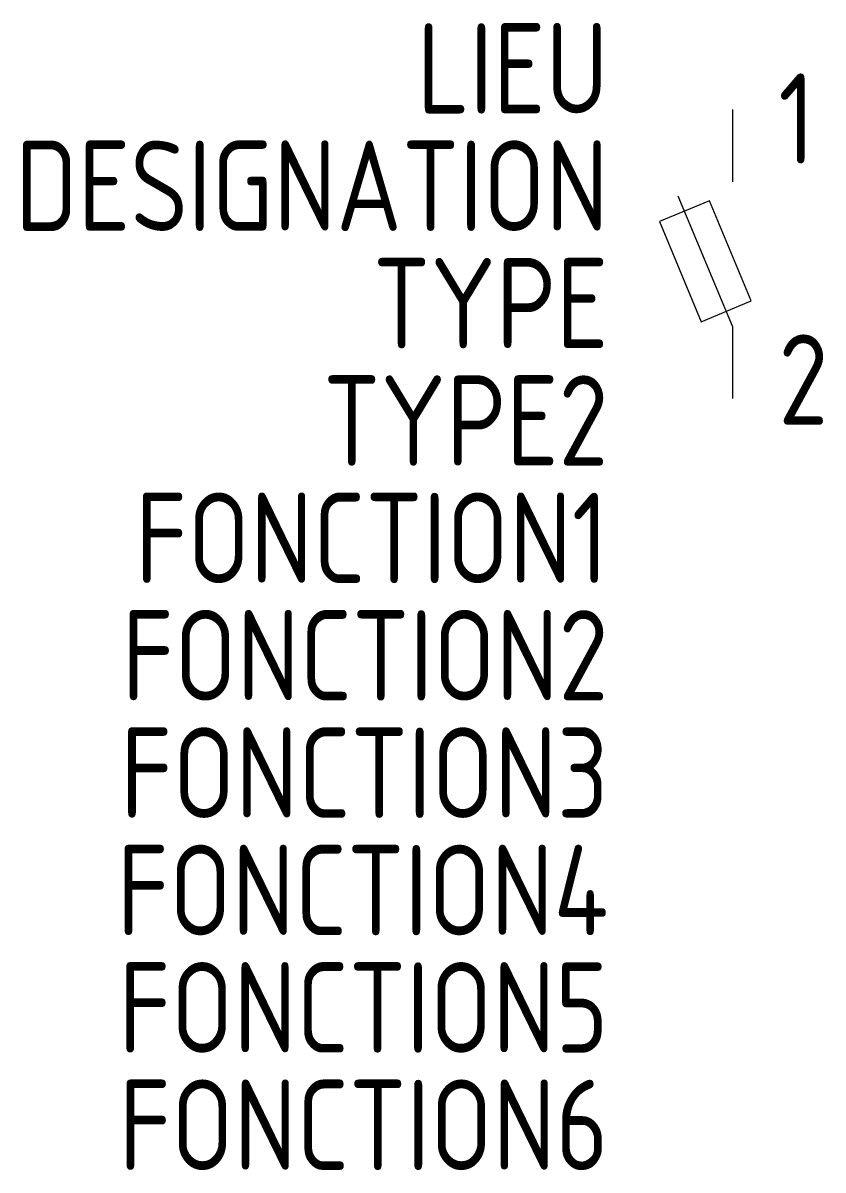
# Model space of a CAD drawing. Extents: x -1604.3 to -1582.1, y -909 to -877.2.
import ezdxf
from ezdxf.enums import TextEntityAlignment as Align

# ---------------------------------------------------------------- set-up
doc = ezdxf.new("R2010")
doc.units = 0
for name, color, linetype in [('SYMB_FIL', 3, 'CONTINUOUS'), ('SYMB_TXT_CONTACT', 2, 'CONTINUOUS'), ('SYMB_TXT_NOM', 3, 'CONTINUOUS')]:
    doc.layers.add(name, color=color, linetype=linetype)
doc.styles.add('NET2_5', font='isocp.shx', dxfattribs={"width": 0.9, "height": 2.5})

msp = doc.modelspace()

# ---------------------------------------------------------------- linework, layer by layer
at = {"layer": 'SYMB_FIL'}
for p, q in [((-1584.634, -879.593), (-1584.634, -881.593)), ((-1584.634, -885.593), (-1586.134, -881.993)), ((-1584.634, -885.593), (-1584.634, -887.593))]:
    msp.add_line(p, q, dxfattribs=at)
msp.add_lwpolyline([(-1585.499, -885.466), (-1584.115, -884.889), (-1585.269, -882.12), (-1586.653, -882.697)], close=True, dxfattribs=at)

# ---------------------------------------------------------------- texts
at = {"layer": 'SYMB_TXT_CONTACT', "style": 'NET2_5', "width": 0.9, "flags": 8}
for tag, p, s in [('1', (-1583.359, -881.093), '1'), ('2', (-1583.359, -888.32), '2')]:
    msp.add_attdef(tag, p, s, height=2.5, dxfattribs=at)
at = {"layer": 'SYMB_TXT_NOM', "style": 'NET2_5', "width": 0.9, "flags": 8}
for tag, text, p in [('LIEU', '', (-1588.069, -879.704)), ('DESIGNATION', 'F?', (-1588.069, -882.954)), ('TYPE', '?A', (-1588.069, -886.204)), ('TYPE2', '', (-1588.069, -889.454)), ('FONCTION1', '', (-1588.069, -892.704)), ('FONCTION2', '', (-1588.069, -895.954)), ('FONCTION3', '', (-1588.069, -899.204)), ('FONCTION4', '', (-1588.069, -902.454)), ('FONCTION5', '', (-1588.069, -905.704)), ('FONCTION6', '', (-1588.069, -908.954))]:
    msp.add_attdef(tag, text=text, height=2.5, dxfattribs=at).set_placement(p, align=Align.RIGHT)

doc.saveas('drawing.dxf')
